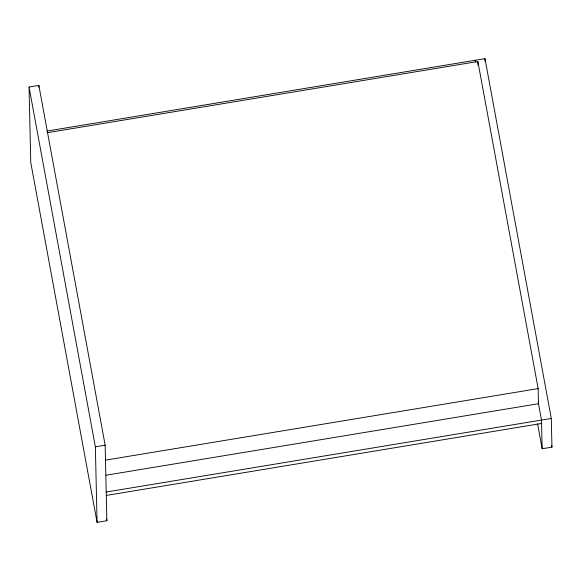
<?xml version="1.0" encoding="UTF-8"?>
<svg xmlns="http://www.w3.org/2000/svg" width="581" height="581" viewBox="0 0 581 581"><rect width="100%" height="100%" fill="white"/><g stroke="black" fill="none" stroke-linecap="round" stroke-linejoin="round"><path stroke-width="0.87" d="M29.05 87.027L38.847 85.407L105.154 445.206L106.868 520.736L97.078 522.355L30.764 162.557L29.05 87.027L95.364 446.825L97.078 522.355M47.068 131.052L484.982 58.645L551.296 418.443L551.95 447.145L542.153 448.764L537.563 423.825M47.054 132.744L477.865 61.513L538.151 388.602L538.493 403.708L105.895 475.236M95.364 446.825L105.154 445.206M105.553 460.13L538.151 388.602M106.221 492.034L551.296 418.443M106.294 495.433L541.579 423.462M551.623 445.366L551.95 447.145M475.193 60.264L475.519 62.051M538.224 402.248L541.507 420.063L542.153 448.764M106.541 518.949L106.868 520.736M484.982 58.645L485.048 61.339M477.865 61.513L477.945 65.072M38.847 85.407L38.883 87.208"/></g></svg>
